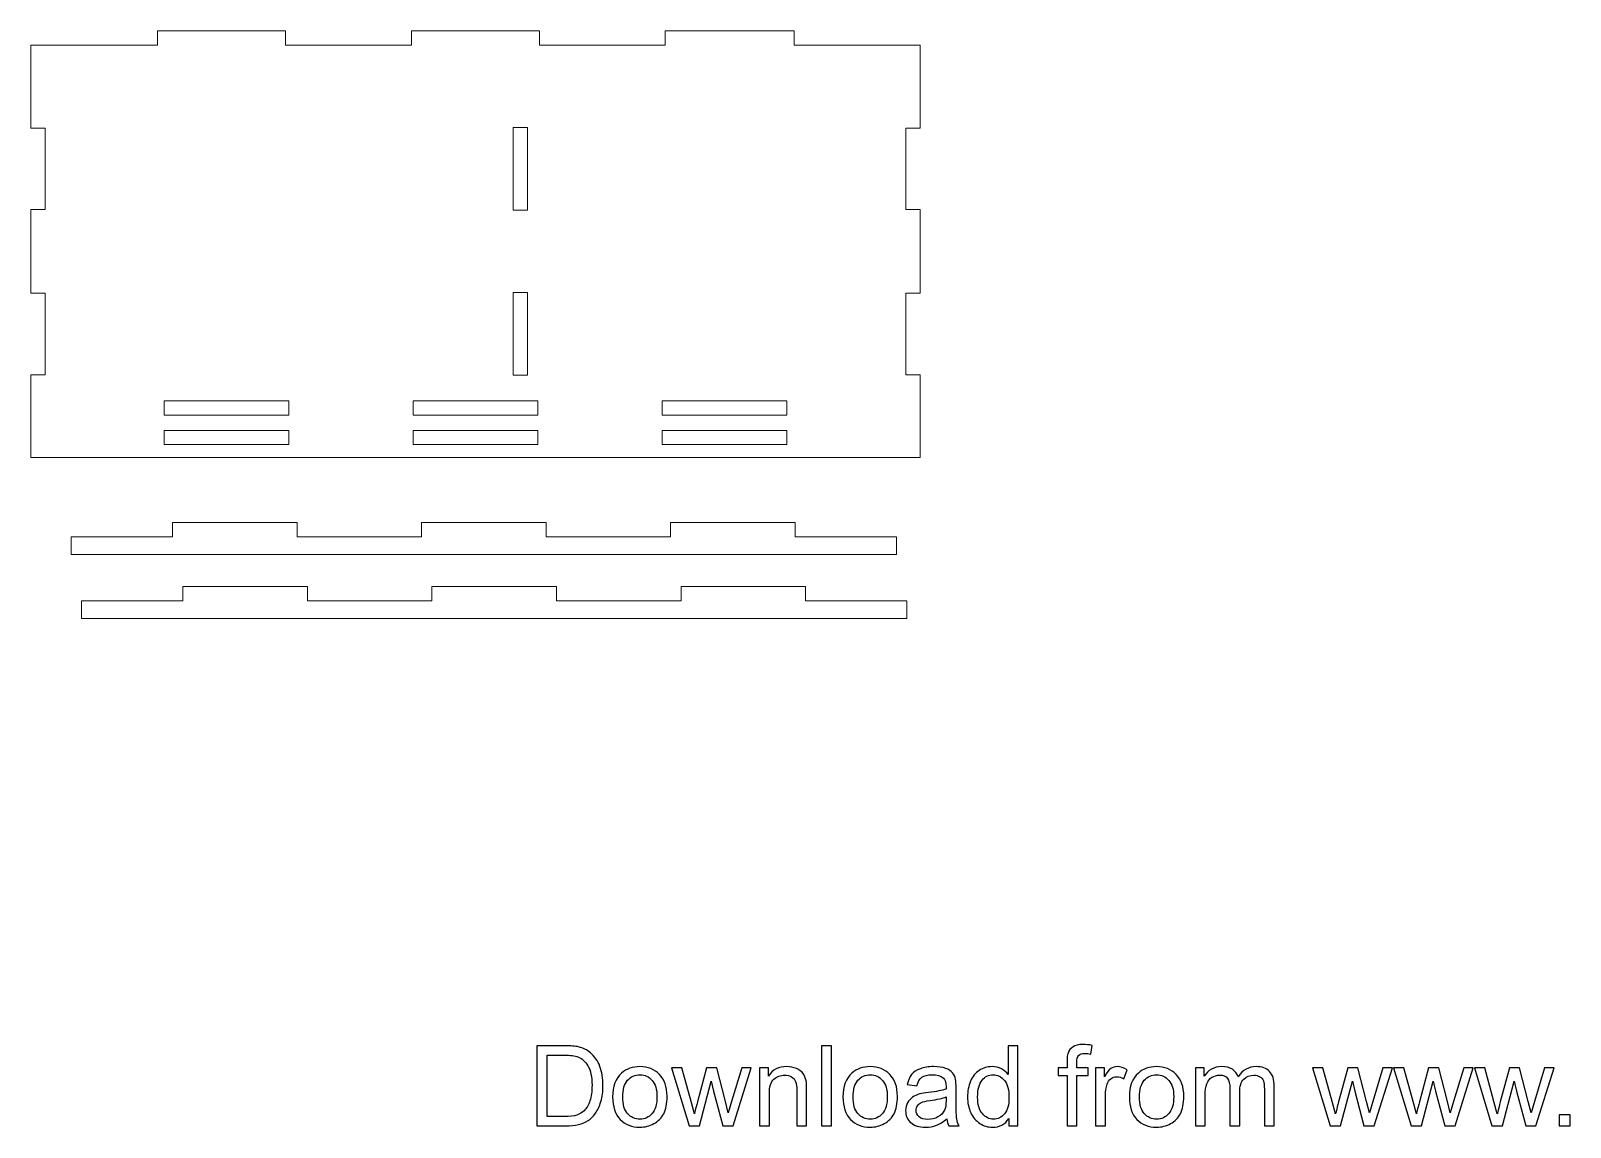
# Model space of a CAD drawing. Header units: millimetres. Extents: x -790 to 1043, y -481 to 328.
# Drawn here: x 156.5 to 589.2, y -481.3 to -173.1 of the extents above; entities that cross this region are included whole.
import ezdxf

# ---------------------------------------------------------------- set-up
doc = ezdxf.new("R2010")
doc.units = ezdxf.units.MM
doc.header["$MEASUREMENT"] = 0
doc.layers.add('Layer 1', color=7, linetype='Continuous')

msp = doc.modelspace()

# ---------------------------------------------------------------- linework, layer by layer
at = {"layer": 'Layer 1', "color": 250, "lineweight": 9}
for points, knots in [([(160.4976, -200.4669), (160.4976, -200.4669), (160.4976, -223.3902), (160.4976, -223.3902), (160.4976, -223.3902), (160.4976, -223.3902), (156.4976, -223.3902), (156.4976, -223.3902), (156.4976, -223.3902), (156.4976, -223.3902), (156.4976, -246.8572), (156.4976, -246.8572), (156.4976, -246.8572), (156.4976, -246.8572), (160.4976, -246.8572), (160.4976, -246.8572), (160.4976, -246.8572), (160.4976, -246.8572), (160.4976, -269.7988), (160.4976, -269.7988), (160.4976, -269.7988), (160.4976, -269.7988), (156.4976, -269.7988), (156.4976, -269.7988), (156.4976, -269.7988), (156.4976, -269.7988), (156.4976, -293.0543), (156.4976, -293.0543), (156.4976, -293.0543), (156.4976, -293.0543), (406.4975, -293.0543), (406.4975, -293.0543), (406.4975, -293.0543), (406.4975, -293.0543), (406.4975, -269.7988), (406.4975, -269.7988), (406.4975, -269.7988), (406.4975, -269.7988), (402.4975, -269.7988), (402.4975, -269.7988), (402.4975, -269.7988), (402.4975, -269.7988), (402.4975, -246.8572), (402.4975, -246.8572), (402.4975, -246.8572), (402.4975, -246.8572), (406.4975, -246.8572), (406.4975, -246.8572), (406.4975, -246.8572), (406.4975, -246.8572), (406.4975, -223.3865), (406.4975, -223.3865), (406.4975, -223.3865), (406.4975, -223.3865), (402.4975, -223.3865), (402.4975, -223.3865), (402.4975, -223.3865), (402.4975, -223.3865), (402.4975, -200.4614), (402.4975, -200.4614), (402.4975, -200.4614), (402.4975, -200.4614), (406.4975, -200.4614), (406.4975, -200.4614), (406.4975, -200.4614), (406.4975, -200.4614), (406.4975, -177.1179), (406.4975, -177.1179), (406.4975, -177.1179), (406.4975, -177.1179), (371.0735, -177.1179), (371.0735, -177.1179), (371.0735, -177.1179), (371.0735, -177.1179), (371.0735, -173.1179), (371.0735, -173.1179), (371.0735, -173.1179), (371.0735, -173.1179), (334.855, -173.1179), (334.855, -173.1179), (334.855, -173.1179), (334.855, -173.1179), (334.855, -177.1179), (334.855, -177.1179), (334.855, -177.1179), (334.855, -177.1179), (299.489, -177.1179), (299.489, -177.1179), (299.489, -177.1179), (299.489, -177.1179), (299.489, -173.1179), (299.489, -173.1179), (299.489, -173.1179), (299.489, -173.1179), (263.5057, -173.1179), (263.5057, -173.1179), (263.5057, -173.1179), (263.5057, -173.1179), (263.5057, -177.1179), (263.5057, -177.1179), (263.5057, -177.1179), (263.5057, -177.1179), (228.1397, -177.1179), (228.1397, -177.1179), (228.1397, -177.1179), (228.1397, -177.1179), (228.1397, -173.1179), (228.1397, -173.1179), (228.1397, -173.1179), (228.1397, -173.1179), (192.0682, -173.1179), (192.0682, -173.1179), (192.0682, -173.1179), (192.0682, -173.1179), (192.0682, -177.1179), (192.0682, -177.1179), (192.0682, -177.1179), (192.0682, -177.1179), (156.4976, -177.1179), (156.4976, -177.1179), (156.4976, -177.1179), (156.4976, -177.1179), (156.4976, -200.4669), (156.4976, -200.4669), (156.4976, -200.4669), (156.4976, -200.4669), (160.4976, -200.4669), (160.4976, -200.4669)], [0, 0, 0, 0, 0.03030303, 0.03030303, 0.03030303, 0.03030303, 0.06060606, 0.06060606, 0.06060606, 0.06060606, 0.09090909, 0.09090909, 0.09090909, 0.09090909, 0.12121212, 0.12121212, 0.12121212, 0.12121212, 0.15151515, 0.15151515, 0.15151515, 0.15151515, 0.18181818, 0.18181818, 0.18181818, 0.18181818, 0.21212121, 0.21212121, 0.21212121, 0.21212121, 0.24242424, 0.24242424, 0.24242424, 0.24242424, 0.27272727, 0.27272727, 0.27272727, 0.27272727, 0.3030303, 0.3030303, 0.3030303, 0.3030303, 0.33333333, 0.33333333, 0.33333333, 0.33333333, 0.36363636, 0.36363636, 0.36363636, 0.36363636, 0.39393939, 0.39393939, 0.39393939, 0.39393939, 0.42424242, 0.42424242, 0.42424242, 0.42424242, 0.45454545, 0.45454545, 0.45454545, 0.45454545, 0.48484848, 0.48484848, 0.48484848, 0.48484848, 0.51515152, 0.51515152, 0.51515152, 0.51515152, 0.54545455, 0.54545455, 0.54545455, 0.54545455, 0.57575758, 0.57575758, 0.57575758, 0.57575758, 0.60606061, 0.60606061, 0.60606061, 0.60606061, 0.63636364, 0.63636364, 0.63636364, 0.63636364, 0.66666667, 0.66666667, 0.66666667, 0.66666667, 0.6969697, 0.6969697, 0.6969697, 0.6969697, 0.72727273, 0.72727273, 0.72727273, 0.72727273, 0.75757576, 0.75757576, 0.75757576, 0.75757576, 0.78787879, 0.78787879, 0.78787879, 0.78787879, 0.81818182, 0.81818182, 0.81818182, 0.81818182, 0.84848485, 0.84848485, 0.84848485, 0.84848485, 0.87878788, 0.87878788, 0.87878788, 0.87878788, 0.90909091, 0.90909091, 0.90909091, 0.90909091, 0.93939394, 0.93939394, 0.93939394, 0.93939394, 1, 1, 1, 1]), ([(292.0874, -223.5178), (292.0874, -223.5178), (296.0874, -223.5178), (296.0874, -223.5178), (296.0874, -223.5178), (296.0874, -223.5178), (296.0874, -200.3179), (296.0874, -200.3179), (296.0874, -200.3179), (296.0874, -200.3179), (292.0874, -200.3179), (292.0874, -200.3179), (292.0874, -200.3179), (292.0874, -200.3179), (292.0874, -223.5178), (292.0874, -223.5178)], [0, 0, 0, 0, 0.2, 0.2, 0.2, 0.2, 0.4, 0.4, 0.4, 0.4, 0.6, 0.6, 0.6, 0.6, 1, 1, 1, 1]), ([(292.0874, -269.9178), (292.0874, -269.9178), (296.0874, -269.9178), (296.0874, -269.9178), (296.0874, -269.9178), (296.0874, -269.9178), (296.0874, -246.7179), (296.0874, -246.7179), (296.0874, -246.7179), (296.0874, -246.7179), (292.0874, -246.7179), (292.0874, -246.7179), (292.0874, -246.7179), (292.0874, -246.7179), (292.0874, -269.9178), (292.0874, -269.9178)], [0, 0, 0, 0, 0.2, 0.2, 0.2, 0.2, 0.4, 0.4, 0.4, 0.4, 0.6, 0.6, 0.6, 0.6, 1, 1, 1, 1]), ([(228.9975, -281.1179), (228.9975, -281.1179), (193.9975, -281.1179), (193.9975, -281.1179), (193.9975, -281.1179), (193.9975, -281.1179), (193.9975, -277.1179), (193.9975, -277.1179), (193.9975, -277.1179), (193.9975, -277.1179), (228.9975, -277.1179), (228.9975, -277.1179), (228.9975, -277.1179), (228.9975, -277.1179), (228.9975, -281.1179), (228.9975, -281.1179)], [0, 0, 0, 0, 0.2, 0.2, 0.2, 0.2, 0.4, 0.4, 0.4, 0.4, 0.6, 0.6, 0.6, 0.6, 1, 1, 1, 1]), ([(298.9975, -281.1179), (298.9975, -281.1179), (263.9975, -281.1179), (263.9975, -281.1179), (263.9975, -281.1179), (263.9975, -281.1179), (263.9975, -277.1179), (263.9975, -277.1179), (263.9975, -277.1179), (263.9975, -277.1179), (298.9975, -277.1179), (298.9975, -277.1179), (298.9975, -277.1179), (298.9975, -277.1179), (298.9975, -281.1179), (298.9975, -281.1179)], [0, 0, 0, 0, 0.2, 0.2, 0.2, 0.2, 0.4, 0.4, 0.4, 0.4, 0.6, 0.6, 0.6, 0.6, 1, 1, 1, 1]), ([(368.9975, -281.1179), (368.9975, -281.1179), (333.9975, -281.1179), (333.9975, -281.1179), (333.9975, -281.1179), (333.9975, -281.1179), (333.9975, -277.1179), (333.9975, -277.1179), (333.9975, -277.1179), (333.9975, -277.1179), (368.9975, -277.1179), (368.9975, -277.1179), (368.9975, -277.1179), (368.9975, -277.1179), (368.9975, -281.1179), (368.9975, -281.1179)], [0, 0, 0, 0, 0.2, 0.2, 0.2, 0.2, 0.4, 0.4, 0.4, 0.4, 0.6, 0.6, 0.6, 0.6, 1, 1, 1, 1]), ([(228.9975, -289.4179), (228.9975, -289.4179), (193.9975, -289.4179), (193.9975, -289.4179), (193.9975, -289.4179), (193.9975, -289.4179), (193.9975, -285.4179), (193.9975, -285.4179), (193.9975, -285.4179), (193.9975, -285.4179), (228.9975, -285.4179), (228.9975, -285.4179), (228.9975, -285.4179), (228.9975, -285.4179), (228.9975, -289.4179), (228.9975, -289.4179)], [0, 0, 0, 0, 0.2, 0.2, 0.2, 0.2, 0.4, 0.4, 0.4, 0.4, 0.6, 0.6, 0.6, 0.6, 1, 1, 1, 1]), ([(298.9975, -289.4179), (298.9975, -289.4179), (263.9975, -289.4179), (263.9975, -289.4179), (263.9975, -289.4179), (263.9975, -289.4179), (263.9975, -285.4179), (263.9975, -285.4179), (263.9975, -285.4179), (263.9975, -285.4179), (298.9975, -285.4179), (298.9975, -285.4179), (298.9975, -285.4179), (298.9975, -285.4179), (298.9975, -289.4179), (298.9975, -289.4179)], [0, 0, 0, 0, 0.2, 0.2, 0.2, 0.2, 0.4, 0.4, 0.4, 0.4, 0.6, 0.6, 0.6, 0.6, 1, 1, 1, 1]), ([(368.9975, -289.4179), (368.9975, -289.4179), (333.9975, -289.4179), (333.9975, -289.4179), (333.9975, -289.4179), (333.9975, -289.4179), (333.9975, -285.4179), (333.9975, -285.4179), (333.9975, -285.4179), (333.9975, -285.4179), (368.9975, -285.4179), (368.9975, -285.4179), (368.9975, -285.4179), (368.9975, -285.4179), (368.9975, -289.4179), (368.9975, -289.4179)], [0, 0, 0, 0, 0.2, 0.2, 0.2, 0.2, 0.4, 0.4, 0.4, 0.4, 0.6, 0.6, 0.6, 0.6, 1, 1, 1, 1]), ([(399.8347, -320.3523), (399.8347, -320.3523), (399.8347, -315.3523), (399.8347, -315.3523), (399.8347, -315.3523), (399.8347, -315.3523), (371.3305, -315.3523), (371.3305, -315.3523), (371.3305, -315.3523), (371.3305, -315.3523), (371.3305, -311.3523), (371.3305, -311.3523), (371.3305, -311.3523), (371.3305, -311.3523), (336.3305, -311.3523), (336.3305, -311.3523), (336.3305, -311.3523), (336.3305, -311.3523), (336.3305, -315.3523), (336.3305, -315.3523), (336.3305, -315.3523), (336.3305, -315.3523), (301.3305, -315.3523), (301.3305, -315.3523), (301.3305, -315.3523), (301.3305, -315.3523), (301.3305, -311.3523), (301.3305, -311.3523), (301.3305, -311.3523), (301.3305, -311.3523), (266.3305, -311.3523), (266.3305, -311.3523), (266.3305, -311.3523), (266.3305, -311.3523), (266.3305, -315.3523), (266.3305, -315.3523), (266.3305, -315.3523), (266.3305, -315.3523), (231.3305, -315.3523), (231.3305, -315.3523), (231.3305, -315.3523), (231.3305, -315.3523), (231.3305, -311.3523), (231.3305, -311.3523), (231.3305, -311.3523), (231.3305, -311.3523), (196.3304, -311.3523), (196.3304, -311.3523), (196.3304, -311.3523), (196.3304, -311.3523), (196.3304, -315.3523), (196.3304, -315.3523), (196.3304, -315.3523), (196.3304, -315.3523), (167.854, -315.3523), (167.854, -315.3523), (167.854, -315.3523), (167.854, -315.3523), (167.854, -320.3523), (167.854, -320.3523), (167.854, -320.3523), (167.854, -320.3523), (399.8347, -320.3523), (399.8347, -320.3523)], [0, 0, 0, 0, 0.05882353, 0.05882353, 0.05882353, 0.05882353, 0.11764706, 0.11764706, 0.11764706, 0.11764706, 0.17647059, 0.17647059, 0.17647059, 0.17647059, 0.23529412, 0.23529412, 0.23529412, 0.23529412, 0.29411765, 0.29411765, 0.29411765, 0.29411765, 0.35294118, 0.35294118, 0.35294118, 0.35294118, 0.41176471, 0.41176471, 0.41176471, 0.41176471, 0.47058824, 0.47058824, 0.47058824, 0.47058824, 0.52941176, 0.52941176, 0.52941176, 0.52941176, 0.58823529, 0.58823529, 0.58823529, 0.58823529, 0.64705882, 0.64705882, 0.64705882, 0.64705882, 0.70588235, 0.70588235, 0.70588235, 0.70588235, 0.76470588, 0.76470588, 0.76470588, 0.76470588, 0.82352941, 0.82352941, 0.82352941, 0.82352941, 0.88235294, 0.88235294, 0.88235294, 0.88235294, 1, 1, 1, 1]), ([(402.7719, -338.3238), (402.7719, -338.3238), (402.7719, -333.3238), (402.7719, -333.3238), (402.7719, -333.3238), (402.7719, -333.3238), (374.2677, -333.3238), (374.2677, -333.3238), (374.2677, -333.3238), (374.2677, -333.3238), (374.2677, -329.3238), (374.2677, -329.3238), (374.2677, -329.3238), (374.2677, -329.3238), (339.2677, -329.3238), (339.2677, -329.3238), (339.2677, -329.3238), (339.2677, -329.3238), (339.2677, -333.3238), (339.2677, -333.3238), (339.2677, -333.3238), (339.2677, -333.3238), (304.2677, -333.3238), (304.2677, -333.3238), (304.2677, -333.3238), (304.2677, -333.3238), (304.2677, -329.3238), (304.2677, -329.3238), (304.2677, -329.3238), (304.2677, -329.3238), (269.2677, -329.3238), (269.2677, -329.3238), (269.2677, -329.3238), (269.2677, -329.3238), (269.2677, -333.3238), (269.2677, -333.3238), (269.2677, -333.3238), (269.2677, -333.3238), (234.2677, -333.3238), (234.2677, -333.3238), (234.2677, -333.3238), (234.2677, -333.3238), (234.2677, -329.3238), (234.2677, -329.3238), (234.2677, -329.3238), (234.2677, -329.3238), (199.2676, -329.3238), (199.2676, -329.3238), (199.2676, -329.3238), (199.2676, -329.3238), (199.2676, -333.3238), (199.2676, -333.3238), (199.2676, -333.3238), (199.2676, -333.3238), (170.7912, -333.3238), (170.7912, -333.3238), (170.7912, -333.3238), (170.7912, -333.3238), (170.7912, -338.3238), (170.7912, -338.3238), (170.7912, -338.3238), (170.7912, -338.3238), (402.7719, -338.3238), (402.7719, -338.3238)], [0, 0, 0, 0, 0.05882353, 0.05882353, 0.05882353, 0.05882353, 0.11764706, 0.11764706, 0.11764706, 0.11764706, 0.17647059, 0.17647059, 0.17647059, 0.17647059, 0.23529412, 0.23529412, 0.23529412, 0.23529412, 0.29411765, 0.29411765, 0.29411765, 0.29411765, 0.35294118, 0.35294118, 0.35294118, 0.35294118, 0.41176471, 0.41176471, 0.41176471, 0.41176471, 0.47058824, 0.47058824, 0.47058824, 0.47058824, 0.52941176, 0.52941176, 0.52941176, 0.52941176, 0.58823529, 0.58823529, 0.58823529, 0.58823529, 0.64705882, 0.64705882, 0.64705882, 0.64705882, 0.70588235, 0.70588235, 0.70588235, 0.70588235, 0.76470588, 0.76470588, 0.76470588, 0.76470588, 0.82352941, 0.82352941, 0.82352941, 0.82352941, 0.88235294, 0.88235294, 0.88235294, 0.88235294, 1, 1, 1, 1])]:
    msp.add_open_spline(points, degree=3, knots=knots, dxfattribs=at)
at = {"layer": 'Layer 1', "color": 250}
for points, knots in [([(298.7011, -480.9353), (298.7011, -480.9353), (298.7011, -458.3953), (298.7011, -458.3953), (298.7011, -458.3953), (298.7011, -458.3953), (306.4663, -458.3953), (306.4663, -458.3953), (306.4663, -458.3953), (308.2187, -458.3953), (309.5566, -458.5002), (310.4801, -458.7153), (310.4801, -458.7153), (311.7708, -459.0144), (312.8726, -459.5548), (313.7855, -460.3313), (313.7855, -460.3313), (314.9765, -461.3387), (315.8632, -462.6189), (316.4509, -464.1824), (316.4509, -464.1824), (317.0437, -465.746), (317.3376, -467.5351), (317.3376, -469.5446), (317.3376, -469.5446), (317.3376, -471.255), (317.1382, -472.7714), (316.7394, -474.0935), (316.7394, -474.0935), (316.3407, -475.4157), (315.8265, -476.5123), (315.2021, -477.378), (315.2021, -477.378), (314.5725, -478.2437), (313.8904, -478.9258), (313.1454, -479.419), (313.1454, -479.419), (312.4056, -479.9174), (311.5084, -480.2952), (310.4591, -480.5523), (310.4591, -480.5523), (309.4045, -480.8094), (308.1977, -480.9353), (306.8336, -480.9353), (306.8336, -480.9353), (306.8336, -480.9353), (298.7011, -480.9353), (298.7011, -480.9353)], [0, 0, 0, 0, 0.07692308, 0.07692308, 0.07692308, 0.07692308, 0.15384615, 0.15384615, 0.15384615, 0.15384615, 0.23076923, 0.23076923, 0.23076923, 0.23076923, 0.30769231, 0.30769231, 0.30769231, 0.30769231, 0.38461538, 0.38461538, 0.38461538, 0.38461538, 0.46153846, 0.46153846, 0.46153846, 0.46153846, 0.53846154, 0.53846154, 0.53846154, 0.53846154, 0.61538462, 0.61538462, 0.61538462, 0.61538462, 0.69230769, 0.69230769, 0.69230769, 0.69230769, 0.76923077, 0.76923077, 0.76923077, 0.76923077, 0.84615385, 0.84615385, 0.84615385, 0.84615385, 1, 1, 1, 1]), ([(378.7771, -480.9353), (378.7771, -480.9353), (378.7771, -458.3953), (378.7771, -458.3953), (378.7771, -458.3953), (378.7771, -458.3953), (381.5473, -458.3953), (381.5473, -458.3953), (381.5473, -458.3953), (381.5473, -458.3953), (381.5473, -480.9353), (381.5473, -480.9353), (381.5473, -480.9353), (381.5473, -480.9353), (378.7771, -480.9353), (378.7771, -480.9353)], [0, 0, 0, 0, 0.2, 0.2, 0.2, 0.2, 0.4, 0.4, 0.4, 0.4, 0.6, 0.6, 0.6, 0.6, 1, 1, 1, 1]), ([(431.3967, -480.9353), (431.3967, -480.9353), (431.3967, -478.8628), (431.3967, -478.8628), (431.3967, -478.8628), (430.3631, -480.4736), (428.8415, -481.2816), (426.832, -481.2816), (426.832, -481.2816), (425.5308, -481.2816), (424.3346, -480.9248), (423.2485, -480.206), (423.2485, -480.206), (422.1572, -479.4924), (421.3124, -478.4903), (420.7091, -477.2101), (420.7091, -477.2101), (420.1109, -475.9247), (419.8119, -474.4503), (419.8119, -472.7819), (419.8119, -472.7819), (419.8119, -471.1554), (420.0847, -469.681), (420.6251, -468.3536), (420.6251, -468.3536), (421.1708, -467.0314), (421.984, -466.0135), (423.0701, -465.3105), (423.0701, -465.3105), (424.1509, -464.6022), (425.3682, -464.2506), (426.7061, -464.2506), (426.7061, -464.2506), (427.6925, -464.2506), (428.5687, -464.4605), (429.3347, -464.875), (429.3347, -464.875), (430.1007, -465.2895), (430.7251, -465.8352), (431.2078, -466.5015), (431.2078, -466.5015), (431.2078, -466.5015), (431.2078, -458.3953), (431.2078, -458.3953), (431.2078, -458.3953), (431.2078, -458.3953), (433.9781, -458.3953), (433.9781, -458.3953), (433.9781, -458.3953), (433.9781, -458.3953), (433.9781, -480.9353), (433.9781, -480.9353), (433.9781, -480.9353), (433.9781, -480.9353), (431.3967, -480.9353), (431.3967, -480.9353)], [0, 0, 0, 0, 0.06666667, 0.06666667, 0.06666667, 0.06666667, 0.13333333, 0.13333333, 0.13333333, 0.13333333, 0.2, 0.2, 0.2, 0.2, 0.26666667, 0.26666667, 0.26666667, 0.26666667, 0.33333333, 0.33333333, 0.33333333, 0.33333333, 0.4, 0.4, 0.4, 0.4, 0.46666667, 0.46666667, 0.46666667, 0.46666667, 0.53333333, 0.53333333, 0.53333333, 0.53333333, 0.6, 0.6, 0.6, 0.6, 0.66666667, 0.66666667, 0.66666667, 0.66666667, 0.73333333, 0.73333333, 0.73333333, 0.73333333, 0.8, 0.8, 0.8, 0.8, 0.86666667, 0.86666667, 0.86666667, 0.86666667, 1, 1, 1, 1]), ([(447.7665, -480.9353), (447.7665, -480.9353), (447.7665, -466.7376), (447.7665, -466.7376), (447.7665, -466.7376), (447.7665, -466.7376), (445.311, -466.7376), (445.311, -466.7376), (445.311, -466.7376), (445.311, -466.7376), (445.311, -464.5969), (445.311, -464.5969), (445.311, -464.5969), (445.311, -464.5969), (447.7665, -464.5969), (447.7665, -464.5969), (447.7665, -464.5969), (447.7665, -464.5969), (447.7665, -462.8655), (447.7665, -462.8655), (447.7665, -462.8655), (447.7665, -461.7689), (447.8609, -460.9557), (448.0551, -460.4258), (448.0551, -460.4258), (448.3227, -459.7122), (448.7844, -459.1298), (449.456, -458.6838), (449.456, -458.6838), (450.1223, -458.2379), (451.0615, -458.0175), (452.2682, -458.0175), (452.2682, -458.0175), (453.05, -458.0175), (453.9104, -458.1119), (454.8549, -458.2956), (454.8549, -458.2956), (454.8549, -458.2956), (454.4404, -460.7196), (454.4404, -460.7196), (454.4404, -460.7196), (453.8632, -460.6199), (453.3228, -460.5674), (452.8086, -460.5674), (452.8086, -460.5674), (451.9692, -460.5674), (451.3763, -460.7458), (451.0247, -461.1026), (451.0247, -461.1026), (450.6784, -461.4594), (450.5053, -462.1257), (450.5053, -463.1016), (450.5053, -463.1016), (450.5053, -463.1016), (450.5053, -464.5969), (450.5053, -464.5969), (450.5053, -464.5969), (450.5053, -464.5969), (453.6848, -464.5969), (453.6848, -464.5969), (453.6848, -464.5969), (453.6848, -464.5969), (453.6848, -466.7376), (453.6848, -466.7376), (453.6848, -466.7376), (453.6848, -466.7376), (450.5368, -466.7376), (450.5368, -466.7376), (450.5368, -466.7376), (450.5368, -466.7376), (450.5368, -480.9353), (450.5368, -480.9353), (450.5368, -480.9353), (450.5368, -480.9353), (447.7665, -480.9353), (447.7665, -480.9353)], [0, 0, 0, 0, 0.05, 0.05, 0.05, 0.05, 0.1, 0.1, 0.1, 0.1, 0.15, 0.15, 0.15, 0.15, 0.2, 0.2, 0.2, 0.2, 0.25, 0.25, 0.25, 0.25, 0.3, 0.3, 0.3, 0.3, 0.35, 0.35, 0.35, 0.35, 0.4, 0.4, 0.4, 0.4, 0.45, 0.45, 0.45, 0.45, 0.5, 0.5, 0.5, 0.5, 0.55, 0.55, 0.55, 0.55, 0.6, 0.6, 0.6, 0.6, 0.65, 0.65, 0.65, 0.65, 0.7, 0.7, 0.7, 0.7, 0.75, 0.75, 0.75, 0.75, 0.8, 0.8, 0.8, 0.8, 0.85, 0.85, 0.85, 0.85, 0.9, 0.9, 0.9, 0.9, 1, 1, 1, 1]), ([(301.6917, -478.2909), (301.6917, -478.2909), (306.4978, -478.2909), (306.4978, -478.2909), (306.4978, -478.2909), (307.9826, -478.2909), (309.1474, -478.1545), (309.9921, -477.8764), (309.9921, -477.8764), (310.8368, -477.5984), (311.5084, -477.2101), (312.0121, -476.7064), (312.0121, -476.7064), (312.7152, -475.9981), (313.2661, -475.0432), (313.6596, -473.8469), (313.6596, -473.8469), (314.0531, -472.6507), (314.2525, -471.2026), (314.2525, -469.4974), (314.2525, -469.4974), (314.2525, -467.1363), (313.8642, -465.321), (313.0929, -464.0513), (313.0929, -464.0513), (312.3217, -462.7815), (311.3825, -461.9316), (310.2754, -461.5013), (310.2754, -461.5013), (309.4779, -461.1918), (308.1925, -461.0396), (306.4191, -461.0396), (306.4191, -461.0396), (306.4191, -461.0396), (301.6917, -461.0396), (301.6917, -461.0396), (301.6917, -461.0396), (301.6917, -461.0396), (301.6917, -478.2909), (301.6917, -478.2909)], [0, 0, 0, 0, 0.09090909, 0.09090909, 0.09090909, 0.09090909, 0.18181818, 0.18181818, 0.18181818, 0.18181818, 0.27272727, 0.27272727, 0.27272727, 0.27272727, 0.36363636, 0.36363636, 0.36363636, 0.36363636, 0.45454545, 0.45454545, 0.45454545, 0.45454545, 0.54545455, 0.54545455, 0.54545455, 0.54545455, 0.63636364, 0.63636364, 0.63636364, 0.63636364, 0.72727273, 0.72727273, 0.72727273, 0.72727273, 0.81818182, 0.81818182, 0.81818182, 0.81818182, 1, 1, 1, 1]), ([(320.0502, -472.7661), (320.0502, -469.7492), (320.8896, -467.5141), (322.5738, -466.0608), (322.5738, -466.0608), (323.9747, -464.854), (325.6904, -464.2506), (327.7104, -464.2506), (327.7104, -464.2506), (329.9508, -464.2506), (331.7871, -464.9852), (333.2143, -466.4543), (333.2143, -466.4543), (334.6361, -467.9181), (335.3497, -469.9486), (335.3497, -472.5353), (335.3497, -472.5353), (335.3497, -474.634), (335.0349, -476.2814), (334.4053, -477.4829), (334.4053, -477.4829), (333.7757, -478.6844), (332.8575, -479.6184), (331.6507, -480.2847), (331.6507, -480.2847), (330.4492, -480.951), (329.1323, -481.2816), (327.7104, -481.2816), (327.7104, -481.2816), (325.4228, -481.2816), (323.576, -480.5523), (322.1646, -479.0884), (322.1646, -479.0884), (320.7532, -477.6246), (320.0502, -475.5154), (320.0502, -472.7661)], [0, 0, 0, 0, 0.1, 0.1, 0.1, 0.1, 0.2, 0.2, 0.2, 0.2, 0.3, 0.3, 0.3, 0.3, 0.4, 0.4, 0.4, 0.4, 0.5, 0.5, 0.5, 0.5, 0.6, 0.6, 0.6, 0.6, 0.7, 0.7, 0.7, 0.7, 0.8, 0.8, 0.8, 0.8, 1, 1, 1, 1]), ([(322.8834, -472.7714), (322.8834, -474.8596), (323.3399, -476.4231), (324.2528, -477.4567), (324.2528, -477.4567), (325.171, -478.4956), (326.32, -479.015), (327.7104, -479.015), (327.7104, -479.015), (329.0851, -479.015), (330.2289, -478.4956), (331.147, -477.4515), (331.147, -477.4515), (332.06, -476.4074), (332.5164, -474.8176), (332.5164, -472.6822), (332.5164, -472.6822), (332.5164, -470.6674), (332.0547, -469.1406), (331.1365, -468.107), (331.1365, -468.107), (330.2184, -467.0681), (329.0746, -466.5487), (327.7104, -466.5487), (327.7104, -466.5487), (326.32, -466.5487), (325.171, -467.0629), (324.2528, -468.0965), (324.2528, -468.0965), (323.3399, -469.1301), (322.8834, -470.6884), (322.8834, -472.7714)], [0, 0, 0, 0, 0.11111111, 0.11111111, 0.11111111, 0.11111111, 0.22222222, 0.22222222, 0.22222222, 0.22222222, 0.33333333, 0.33333333, 0.33333333, 0.33333333, 0.44444444, 0.44444444, 0.44444444, 0.44444444, 0.55555556, 0.55555556, 0.55555556, 0.55555556, 0.66666667, 0.66666667, 0.66666667, 0.66666667, 0.77777778, 0.77777778, 0.77777778, 0.77777778, 1, 1, 1, 1]), ([(341.5356, -480.9353), (341.5356, -480.9353), (336.5984, -464.5969), (336.5984, -464.5969), (336.5984, -464.5969), (336.5984, -464.5969), (339.4946, -464.5969), (339.4946, -464.5969), (339.4946, -464.5969), (339.4946, -464.5969), (342.1022, -474.0253), (342.1022, -474.0253), (342.1022, -474.0253), (342.1022, -474.0253), (343.0257, -477.5354), (343.0257, -477.5354), (343.0257, -477.5354), (343.0624, -477.3623), (343.3457, -476.2395), (343.8704, -474.167), (343.8704, -474.167), (343.8704, -474.167), (346.457, -464.5969), (346.457, -464.5969), (346.457, -464.5969), (346.457, -464.5969), (349.2955, -464.5969), (349.2955, -464.5969), (349.2955, -464.5969), (349.2955, -464.5969), (351.7563, -474.083), (351.7563, -474.083), (351.7563, -474.083), (351.7563, -474.083), (352.559, -477.1944), (352.559, -477.1944), (352.559, -477.1944), (352.559, -477.1944), (353.4982, -474.0411), (353.4982, -474.0411), (353.4982, -474.0411), (353.4982, -474.0411), (356.3209, -464.5969), (356.3209, -464.5969), (356.3209, -464.5969), (356.3209, -464.5969), (359.0125, -464.5969), (359.0125, -464.5969), (359.0125, -464.5969), (359.0125, -464.5969), (353.8864, -480.9353), (353.8864, -480.9353), (353.8864, -480.9353), (353.8864, -480.9353), (351.0217, -480.9353), (351.0217, -480.9353), (351.0217, -480.9353), (351.0217, -480.9353), (348.4298, -471.1606), (348.4298, -471.1606), (348.4298, -471.1606), (348.4298, -471.1606), (347.774, -468.3641), (347.774, -468.3641), (347.774, -468.3641), (347.774, -468.3641), (344.4685, -480.9353), (344.4685, -480.9353), (344.4685, -480.9353), (344.4685, -480.9353), (341.5356, -480.9353), (341.5356, -480.9353)], [0, 0, 0, 0, 0.05263158, 0.05263158, 0.05263158, 0.05263158, 0.10526316, 0.10526316, 0.10526316, 0.10526316, 0.15789474, 0.15789474, 0.15789474, 0.15789474, 0.21052632, 0.21052632, 0.21052632, 0.21052632, 0.26315789, 0.26315789, 0.26315789, 0.26315789, 0.31578947, 0.31578947, 0.31578947, 0.31578947, 0.36842105, 0.36842105, 0.36842105, 0.36842105, 0.42105263, 0.42105263, 0.42105263, 0.42105263, 0.47368421, 0.47368421, 0.47368421, 0.47368421, 0.52631579, 0.52631579, 0.52631579, 0.52631579, 0.57894737, 0.57894737, 0.57894737, 0.57894737, 0.63157895, 0.63157895, 0.63157895, 0.63157895, 0.68421053, 0.68421053, 0.68421053, 0.68421053, 0.73684211, 0.73684211, 0.73684211, 0.73684211, 0.78947368, 0.78947368, 0.78947368, 0.78947368, 0.84210526, 0.84210526, 0.84210526, 0.84210526, 0.89473684, 0.89473684, 0.89473684, 0.89473684, 1, 1, 1, 1]), ([(361.3316, -480.9353), (361.3316, -480.9353), (361.3316, -464.5969), (361.3316, -464.5969), (361.3316, -464.5969), (361.3316, -464.5969), (363.8186, -464.5969), (363.8186, -464.5969), (363.8186, -464.5969), (363.8186, -464.5969), (363.8186, -466.916), (363.8186, -466.916), (363.8186, -466.916), (365.0148, -465.1373), (366.7463, -464.2506), (369.0076, -464.2506), (369.0076, -464.2506), (369.994, -464.2506), (370.8964, -464.429), (371.7202, -464.7806), (371.7202, -464.7806), (372.5439, -465.1321), (373.163, -465.599), (373.5723, -466.1709), (373.5723, -466.1709), (373.9815, -466.7428), (374.2701, -467.4249), (374.4327, -468.2119), (374.4327, -468.2119), (374.5324, -468.7261), (374.5849, -469.6233), (374.5849, -470.9035), (374.5849, -470.9035), (374.5849, -470.9035), (374.5849, -480.9353), (374.5849, -480.9353), (374.5849, -480.9353), (374.5849, -480.9353), (371.8146, -480.9353), (371.8146, -480.9353), (371.8146, -480.9353), (371.8146, -480.9353), (371.8146, -471.0084), (371.8146, -471.0084), (371.8146, -471.0084), (371.8146, -469.8804), (371.7097, -469.0357), (371.4946, -468.4795), (371.4946, -468.4795), (371.2795, -467.9234), (370.8964, -467.4774), (370.3508, -467.1416), (370.3508, -467.1416), (369.8051, -466.811), (369.1598, -466.6432), (368.4252, -466.6432), (368.4252, -466.6432), (367.2499, -466.6432), (366.2373, -467.0157), (365.3821, -467.766), (365.3821, -467.766), (364.5269, -468.511), (364.1019, -469.9329), (364.1019, -472.0211), (364.1019, -472.0211), (364.1019, -472.0211), (364.1019, -480.9353), (364.1019, -480.9353), (364.1019, -480.9353), (364.1019, -480.9353), (361.3316, -480.9353), (361.3316, -480.9353)], [0, 0, 0, 0, 0.05263158, 0.05263158, 0.05263158, 0.05263158, 0.10526316, 0.10526316, 0.10526316, 0.10526316, 0.15789474, 0.15789474, 0.15789474, 0.15789474, 0.21052632, 0.21052632, 0.21052632, 0.21052632, 0.26315789, 0.26315789, 0.26315789, 0.26315789, 0.31578947, 0.31578947, 0.31578947, 0.31578947, 0.36842105, 0.36842105, 0.36842105, 0.36842105, 0.42105263, 0.42105263, 0.42105263, 0.42105263, 0.47368421, 0.47368421, 0.47368421, 0.47368421, 0.52631579, 0.52631579, 0.52631579, 0.52631579, 0.57894737, 0.57894737, 0.57894737, 0.57894737, 0.63157895, 0.63157895, 0.63157895, 0.63157895, 0.68421053, 0.68421053, 0.68421053, 0.68421053, 0.73684211, 0.73684211, 0.73684211, 0.73684211, 0.78947368, 0.78947368, 0.78947368, 0.78947368, 0.84210526, 0.84210526, 0.84210526, 0.84210526, 0.89473684, 0.89473684, 0.89473684, 0.89473684, 1, 1, 1, 1]), ([(384.7951, -472.7661), (384.7951, -469.7492), (385.6345, -467.5141), (387.3187, -466.0608), (387.3187, -466.0608), (388.7196, -464.854), (390.4353, -464.2506), (392.4553, -464.2506), (392.4553, -464.2506), (394.6957, -464.2506), (396.532, -464.9852), (397.9592, -466.4543), (397.9592, -466.4543), (399.381, -467.9181), (400.0946, -469.9486), (400.0946, -472.5353), (400.0946, -472.5353), (400.0946, -474.634), (399.7798, -476.2814), (399.1502, -477.4829), (399.1502, -477.4829), (398.5206, -478.6844), (397.6024, -479.6184), (396.3956, -480.2847), (396.3956, -480.2847), (395.1941, -480.951), (393.8772, -481.2816), (392.4553, -481.2816), (392.4553, -481.2816), (390.1677, -481.2816), (388.3209, -480.5523), (386.9095, -479.0884), (386.9095, -479.0884), (385.4981, -477.6246), (384.7951, -475.5154), (384.7951, -472.7661)], [0, 0, 0, 0, 0.1, 0.1, 0.1, 0.1, 0.2, 0.2, 0.2, 0.2, 0.3, 0.3, 0.3, 0.3, 0.4, 0.4, 0.4, 0.4, 0.5, 0.5, 0.5, 0.5, 0.6, 0.6, 0.6, 0.6, 0.7, 0.7, 0.7, 0.7, 0.8, 0.8, 0.8, 0.8, 1, 1, 1, 1]), ([(387.6283, -472.7714), (387.6283, -474.8596), (388.0848, -476.4231), (388.9977, -477.4567), (388.9977, -477.4567), (389.9159, -478.4956), (391.0649, -479.015), (392.4553, -479.015), (392.4553, -479.015), (393.83, -479.015), (394.9738, -478.4956), (395.8919, -477.4515), (395.8919, -477.4515), (396.8049, -476.4074), (397.2613, -474.8176), (397.2613, -472.6822), (397.2613, -472.6822), (397.2613, -470.6674), (396.7996, -469.1406), (395.8814, -468.107), (395.8814, -468.107), (394.9633, -467.0681), (393.8195, -466.5487), (392.4553, -466.5487), (392.4553, -466.5487), (391.0649, -466.5487), (389.9159, -467.0629), (388.9977, -468.0965), (388.9977, -468.0965), (388.0848, -469.1301), (387.6283, -470.6884), (387.6283, -472.7714)], [0, 0, 0, 0, 0.11111111, 0.11111111, 0.11111111, 0.11111111, 0.22222222, 0.22222222, 0.22222222, 0.22222222, 0.33333333, 0.33333333, 0.33333333, 0.33333333, 0.44444444, 0.44444444, 0.44444444, 0.44444444, 0.55555556, 0.55555556, 0.55555556, 0.55555556, 0.66666667, 0.66666667, 0.66666667, 0.66666667, 0.77777778, 0.77777778, 0.77777778, 0.77777778, 1, 1, 1, 1]), ([(414.0142, -478.8891), (412.9858, -479.7653), (411.9942, -480.3791), (411.0445, -480.7412), (411.0445, -480.7412), (410.0949, -481.1032), (409.077, -481.2816), (407.9857, -481.2816), (407.9857, -481.2816), (406.1913, -481.2816), (404.8114, -480.8461), (403.846, -479.9699), (403.846, -479.9699), (402.8806, -479.0989), (402.3979, -477.9814), (402.3979, -476.6225), (402.3979, -476.6225), (402.3979, -475.825), (402.5815, -475.0957), (402.9436, -474.4346), (402.9436, -474.4346), (403.3108, -473.7735), (403.7883, -473.2488), (404.3759, -472.8501), (404.3759, -472.8501), (404.9688, -472.4513), (405.6299, -472.147), (406.3697, -471.9424), (406.3697, -471.9424), (406.9153, -471.8007), (407.7391, -471.6643), (408.8357, -471.5279), (408.8357, -471.5279), (411.0708, -471.2655), (412.7235, -470.9455), (413.7781, -470.5782), (413.7781, -470.5782), (413.7886, -470.2004), (413.7938, -469.9591), (413.7938, -469.8594), (413.7938, -469.8594), (413.7938, -468.7366), (413.5315, -467.9443), (413.0068, -467.4826), (413.0068, -467.4826), (412.2985, -466.8583), (411.2439, -466.5487), (409.8483, -466.5487), (409.8483, -466.5487), (408.5418, -466.5487), (407.5764, -466.7796), (406.9573, -467.236), (406.9573, -467.236), (406.333, -467.6925), (405.8765, -468.5005), (405.5774, -469.6653), (405.5774, -469.6653), (405.5774, -469.6653), (402.8701, -469.2875), (402.8701, -469.2875), (402.8701, -469.2875), (403.1167, -468.128), (403.5207, -467.1888), (404.0874, -466.4753), (404.0874, -466.4753), (404.654, -465.7617), (405.4725, -465.216), (406.5428, -464.8278), (406.5428, -464.8278), (407.6079, -464.4448), (408.8514, -464.2506), (410.2575, -464.2506), (410.2575, -464.2506), (411.6532, -464.2506), (412.7917, -464.4133), (413.6679, -464.7438), (413.6679, -464.7438), (414.5389, -465.0744), (415.1842, -465.4836), (415.5935, -465.9821), (415.5935, -465.9821), (416.0027, -466.4805), (416.2913, -467.1101), (416.4592, -467.8709), (416.4592, -467.8709), (416.5484, -468.3431), (416.5956, -469.1931), (416.5956, -470.4156), (416.5956, -470.4156), (416.5956, -470.4156), (416.5956, -474.0883), (416.5956, -474.0883), (416.5956, -474.0883), (416.5956, -476.654), (416.6533, -478.2752), (416.7687, -478.9625), (416.7687, -478.9625), (416.8789, -479.6498), (417.1098, -480.3057), (417.4456, -480.9353), (417.4456, -480.9353), (417.4456, -480.9353), (414.5494, -480.9353), (414.5494, -480.9353), (414.5494, -480.9353), (414.2713, -480.3529), (414.0929, -479.6708), (414.0142, -478.8891)], [0, 0, 0, 0, 0.03571429, 0.03571429, 0.03571429, 0.03571429, 0.07142857, 0.07142857, 0.07142857, 0.07142857, 0.10714286, 0.10714286, 0.10714286, 0.10714286, 0.14285714, 0.14285714, 0.14285714, 0.14285714, 0.17857143, 0.17857143, 0.17857143, 0.17857143, 0.21428571, 0.21428571, 0.21428571, 0.21428571, 0.25, 0.25, 0.25, 0.25, 0.28571429, 0.28571429, 0.28571429, 0.28571429, 0.32142857, 0.32142857, 0.32142857, 0.32142857, 0.35714286, 0.35714286, 0.35714286, 0.35714286, 0.39285714, 0.39285714, 0.39285714, 0.39285714, 0.42857143, 0.42857143, 0.42857143, 0.42857143, 0.46428571, 0.46428571, 0.46428571, 0.46428571, 0.5, 0.5, 0.5, 0.5, 0.53571429, 0.53571429, 0.53571429, 0.53571429, 0.57142857, 0.57142857, 0.57142857, 0.57142857, 0.60714286, 0.60714286, 0.60714286, 0.60714286, 0.64285714, 0.64285714, 0.64285714, 0.64285714, 0.67857143, 0.67857143, 0.67857143, 0.67857143, 0.71428571, 0.71428571, 0.71428571, 0.71428571, 0.75, 0.75, 0.75, 0.75, 0.78571429, 0.78571429, 0.78571429, 0.78571429, 0.82142857, 0.82142857, 0.82142857, 0.82142857, 0.85714286, 0.85714286, 0.85714286, 0.85714286, 0.89285714, 0.89285714, 0.89285714, 0.89285714, 0.92857143, 0.92857143, 0.92857143, 0.92857143, 1, 1, 1, 1]), ([(422.6451, -472.7871), (422.6451, -474.8753), (423.0858, -476.4336), (423.9725, -477.4672), (423.9725, -477.4672), (424.854, -478.5008), (425.8981, -479.015), (427.0996, -479.015), (427.0996, -479.015), (428.3116, -479.015), (429.34, -478.5218), (430.1899, -477.5354), (430.1899, -477.5354), (431.0347, -476.549), (431.4596, -475.0432), (431.4596, -473.018), (431.4596, -473.018), (431.4596, -470.7933), (431.0294, -469.1563), (430.1637, -468.1122), (430.1637, -468.1122), (429.3032, -467.0681), (428.2381, -466.5487), (426.9737, -466.5487), (426.9737, -466.5487), (425.7407, -466.5487), (424.7123, -467.0472), (423.8833, -468.0493), (423.8833, -468.0493), (423.0596, -469.0514), (422.6451, -470.6307), (422.6451, -472.7871)], [0, 0, 0, 0, 0.11111111, 0.11111111, 0.11111111, 0.11111111, 0.22222222, 0.22222222, 0.22222222, 0.22222222, 0.33333333, 0.33333333, 0.33333333, 0.33333333, 0.44444444, 0.44444444, 0.44444444, 0.44444444, 0.55555556, 0.55555556, 0.55555556, 0.55555556, 0.66666667, 0.66666667, 0.66666667, 0.66666667, 0.77777778, 0.77777778, 0.77777778, 0.77777778, 1, 1, 1, 1]), ([(455.8202, -480.9353), (455.8202, -480.9353), (455.8202, -464.5969), (455.8202, -464.5969), (455.8202, -464.5969), (455.8202, -464.5969), (458.3072, -464.5969), (458.3072, -464.5969), (458.3072, -464.5969), (458.3072, -464.5969), (458.3072, -467.0996), (458.3072, -467.0996), (458.3072, -467.0996), (458.942, -465.9401), (459.5297, -465.1741), (460.0701, -464.8068), (460.0701, -464.8068), (460.6105, -464.4343), (461.2034, -464.2506), (461.8487, -464.2506), (461.8487, -464.2506), (462.7827, -464.2506), (463.7323, -464.5445), (464.6977, -465.1268), (464.6977, -465.1268), (464.6977, -465.1268), (463.7113, -467.682), (463.7113, -467.682), (463.7113, -467.682), (463.0398, -467.3042), (462.3682, -467.1154), (461.6966, -467.1154), (461.6966, -467.1154), (461.0932, -467.1154), (460.5528, -467.299), (460.0753, -467.661), (460.0753, -467.661), (459.5979, -468.023), (459.2569, -468.5267), (459.0522, -469.1721), (459.0522, -469.1721), (458.7427, -470.1532), (458.5905, -471.2288), (458.5905, -472.3988), (458.5905, -472.3988), (458.5905, -472.3988), (458.5905, -480.9353), (458.5905, -480.9353), (458.5905, -480.9353), (458.5905, -480.9353), (455.8202, -480.9353), (455.8202, -480.9353)], [0, 0, 0, 0, 0.07142857, 0.07142857, 0.07142857, 0.07142857, 0.14285714, 0.14285714, 0.14285714, 0.14285714, 0.21428571, 0.21428571, 0.21428571, 0.21428571, 0.28571429, 0.28571429, 0.28571429, 0.28571429, 0.35714286, 0.35714286, 0.35714286, 0.35714286, 0.42857143, 0.42857143, 0.42857143, 0.42857143, 0.5, 0.5, 0.5, 0.5, 0.57142857, 0.57142857, 0.57142857, 0.57142857, 0.64285714, 0.64285714, 0.64285714, 0.64285714, 0.71428571, 0.71428571, 0.71428571, 0.71428571, 0.78571429, 0.78571429, 0.78571429, 0.78571429, 0.85714286, 0.85714286, 0.85714286, 0.85714286, 1, 1, 1, 1]), ([(465.2959, -472.7661), (465.2959, -469.7492), (466.1353, -467.5141), (467.8195, -466.0608), (467.8195, -466.0608), (469.2204, -464.854), (470.9361, -464.2506), (472.9561, -464.2506), (472.9561, -464.2506), (475.1965, -464.2506), (477.0328, -464.9852), (478.46, -466.4543), (478.46, -466.4543), (479.8818, -467.9181), (480.5954, -469.9486), (480.5954, -472.5353), (480.5954, -472.5353), (480.5954, -474.634), (480.2806, -476.2814), (479.651, -477.4829), (479.651, -477.4829), (479.0214, -478.6844), (478.1032, -479.6184), (476.8964, -480.2847), (476.8964, -480.2847), (475.6949, -480.951), (474.378, -481.2816), (472.9561, -481.2816), (472.9561, -481.2816), (470.6685, -481.2816), (468.8217, -480.5523), (467.4103, -479.0884), (467.4103, -479.0884), (465.9989, -477.6246), (465.2959, -475.5154), (465.2959, -472.7661)], [0, 0, 0, 0, 0.1, 0.1, 0.1, 0.1, 0.2, 0.2, 0.2, 0.2, 0.3, 0.3, 0.3, 0.3, 0.4, 0.4, 0.4, 0.4, 0.5, 0.5, 0.5, 0.5, 0.6, 0.6, 0.6, 0.6, 0.7, 0.7, 0.7, 0.7, 0.8, 0.8, 0.8, 0.8, 1, 1, 1, 1]), ([(468.1291, -472.7714), (468.1291, -474.8596), (468.5856, -476.4231), (469.4985, -477.4567), (469.4985, -477.4567), (470.4167, -478.4956), (471.5657, -479.015), (472.9561, -479.015), (472.9561, -479.015), (474.3308, -479.015), (475.4746, -478.4956), (476.3927, -477.4515), (476.3927, -477.4515), (477.3057, -476.4074), (477.7621, -474.8176), (477.7621, -472.6822), (477.7621, -472.6822), (477.7621, -470.6674), (477.3004, -469.1406), (476.3822, -468.107), (476.3822, -468.107), (475.4641, -467.0681), (474.3203, -466.5487), (472.9561, -466.5487), (472.9561, -466.5487), (471.5657, -466.5487), (470.4167, -467.0629), (469.4985, -468.0965), (469.4985, -468.0965), (468.5856, -469.1301), (468.1291, -470.6884), (468.1291, -472.7714)], [0, 0, 0, 0, 0.11111111, 0.11111111, 0.11111111, 0.11111111, 0.22222222, 0.22222222, 0.22222222, 0.22222222, 0.33333333, 0.33333333, 0.33333333, 0.33333333, 0.44444444, 0.44444444, 0.44444444, 0.44444444, 0.55555556, 0.55555556, 0.55555556, 0.55555556, 0.66666667, 0.66666667, 0.66666667, 0.66666667, 0.77777778, 0.77777778, 0.77777778, 0.77777778, 1, 1, 1, 1]), ([(483.8431, -480.9353), (483.8431, -480.9353), (483.8431, -464.5969), (483.8431, -464.5969), (483.8431, -464.5969), (483.8431, -464.5969), (486.3301, -464.5969), (486.3301, -464.5969), (486.3301, -464.5969), (486.3301, -464.5969), (486.3301, -466.9055), (486.3301, -466.9055), (486.3301, -466.9055), (486.839, -466.108), (487.5211, -465.4626), (488.3711, -464.9799), (488.3711, -464.9799), (489.221, -464.492), (490.1864, -464.2506), (491.2725, -464.2506), (491.2725, -464.2506), (492.4793, -464.2506), (493.4709, -464.5025), (494.2422, -465.0009), (494.2422, -465.0009), (495.0134, -465.5046), (495.5591, -466.2024), (495.8739, -467.1049), (495.8739, -467.1049), (497.1751, -465.2003), (498.8593, -464.2506), (500.937, -464.2506), (500.937, -464.2506), (502.5635, -464.2506), (503.8175, -464.6966), (504.6885, -465.5938), (504.6885, -465.5938), (505.5647, -466.491), (506.0054, -467.8709), (506.0054, -469.7335), (506.0054, -469.7335), (506.0054, -469.7335), (506.0054, -480.9353), (506.0054, -480.9353), (506.0054, -480.9353), (506.0054, -480.9353), (503.2351, -480.9353), (503.2351, -480.9353), (503.2351, -480.9353), (503.2351, -480.9353), (503.2351, -470.6517), (503.2351, -470.6517), (503.2351, -470.6517), (503.2351, -469.5499), (503.1407, -468.7523), (502.9623, -468.2644), (502.9623, -468.2644), (502.7839, -467.7765), (502.4586, -467.3882), (501.9811, -467.0891), (501.9811, -467.0891), (501.5089, -466.7901), (500.9528, -466.6432), (500.3179, -466.6432), (500.3179, -466.6432), (499.1636, -466.6432), (498.2087, -467.0262), (497.4479, -467.7869), (497.4479, -467.7869), (496.6872, -468.553), (496.3094, -469.7755), (496.3094, -471.4544), (496.3094, -471.4544), (496.3094, -471.4544), (496.3094, -480.9353), (496.3094, -480.9353), (496.3094, -480.9353), (496.3094, -480.9353), (493.5391, -480.9353), (493.5391, -480.9353), (493.5391, -480.9353), (493.5391, -480.9353), (493.5391, -470.3316), (493.5391, -470.3316), (493.5391, -470.3316), (493.5391, -469.1039), (493.3135, -468.1805), (492.8623, -467.5666), (492.8623, -467.5666), (492.4111, -466.9527), (491.6713, -466.6432), (490.6481, -466.6432), (490.6481, -466.6432), (489.8716, -466.6432), (489.1528, -466.8478), (488.4917, -467.257), (488.4917, -467.257), (487.8306, -467.6663), (487.3532, -468.2644), (487.0541, -469.0567), (487.0541, -469.0567), (486.7603, -469.8437), (486.6134, -470.9822), (486.6134, -472.467), (486.6134, -472.467), (486.6134, -472.467), (486.6134, -480.9353), (486.6134, -480.9353), (486.6134, -480.9353), (486.6134, -480.9353), (483.8431, -480.9353), (483.8431, -480.9353)], [0, 0, 0, 0, 0.03448276, 0.03448276, 0.03448276, 0.03448276, 0.06896552, 0.06896552, 0.06896552, 0.06896552, 0.10344828, 0.10344828, 0.10344828, 0.10344828, 0.13793103, 0.13793103, 0.13793103, 0.13793103, 0.17241379, 0.17241379, 0.17241379, 0.17241379, 0.20689655, 0.20689655, 0.20689655, 0.20689655, 0.24137931, 0.24137931, 0.24137931, 0.24137931, 0.27586207, 0.27586207, 0.27586207, 0.27586207, 0.31034483, 0.31034483, 0.31034483, 0.31034483, 0.34482759, 0.34482759, 0.34482759, 0.34482759, 0.37931034, 0.37931034, 0.37931034, 0.37931034, 0.4137931, 0.4137931, 0.4137931, 0.4137931, 0.44827586, 0.44827586, 0.44827586, 0.44827586, 0.48275862, 0.48275862, 0.48275862, 0.48275862, 0.51724138, 0.51724138, 0.51724138, 0.51724138, 0.55172414, 0.55172414, 0.55172414, 0.55172414, 0.5862069, 0.5862069, 0.5862069, 0.5862069, 0.62068966, 0.62068966, 0.62068966, 0.62068966, 0.65517241, 0.65517241, 0.65517241, 0.65517241, 0.68965517, 0.68965517, 0.68965517, 0.68965517, 0.72413793, 0.72413793, 0.72413793, 0.72413793, 0.75862069, 0.75862069, 0.75862069, 0.75862069, 0.79310345, 0.79310345, 0.79310345, 0.79310345, 0.82758621, 0.82758621, 0.82758621, 0.82758621, 0.86206897, 0.86206897, 0.86206897, 0.86206897, 0.89655172, 0.89655172, 0.89655172, 0.89655172, 0.93103448, 0.93103448, 0.93103448, 0.93103448, 1, 1, 1, 1]), ([(521.7509, -480.9353), (521.7509, -480.9353), (516.8137, -464.5969), (516.8137, -464.5969), (516.8137, -464.5969), (516.8137, -464.5969), (519.7099, -464.5969), (519.7099, -464.5969), (519.7099, -464.5969), (519.7099, -464.5969), (522.3175, -474.0253), (522.3175, -474.0253), (522.3175, -474.0253), (522.3175, -474.0253), (523.241, -477.5354), (523.241, -477.5354), (523.241, -477.5354), (523.2777, -477.3623), (523.561, -476.2395), (524.0857, -474.167), (524.0857, -474.167), (524.0857, -474.167), (526.6723, -464.5969), (526.6723, -464.5969), (526.6723, -464.5969), (526.6723, -464.5969), (529.5108, -464.5969), (529.5108, -464.5969), (529.5108, -464.5969), (529.5108, -464.5969), (531.9716, -474.083), (531.9716, -474.083), (531.9716, -474.083), (531.9716, -474.083), (532.7743, -477.1944), (532.7743, -477.1944), (532.7743, -477.1944), (532.7743, -477.1944), (533.7135, -474.0411), (533.7135, -474.0411), (533.7135, -474.0411), (533.7135, -474.0411), (536.5362, -464.5969), (536.5362, -464.5969), (536.5362, -464.5969), (536.5362, -464.5969), (539.2278, -464.5969), (539.2278, -464.5969), (539.2278, -464.5969), (539.2278, -464.5969), (534.1017, -480.9353), (534.1017, -480.9353), (534.1017, -480.9353), (534.1017, -480.9353), (531.237, -480.9353), (531.237, -480.9353), (531.237, -480.9353), (531.237, -480.9353), (528.6451, -471.1606), (528.6451, -471.1606), (528.6451, -471.1606), (528.6451, -471.1606), (527.9893, -468.3641), (527.9893, -468.3641), (527.9893, -468.3641), (527.9893, -468.3641), (524.6838, -480.9353), (524.6838, -480.9353), (524.6838, -480.9353), (524.6838, -480.9353), (521.7509, -480.9353), (521.7509, -480.9353)], [0, 0, 0, 0, 0.05263158, 0.05263158, 0.05263158, 0.05263158, 0.10526316, 0.10526316, 0.10526316, 0.10526316, 0.15789474, 0.15789474, 0.15789474, 0.15789474, 0.21052632, 0.21052632, 0.21052632, 0.21052632, 0.26315789, 0.26315789, 0.26315789, 0.26315789, 0.31578947, 0.31578947, 0.31578947, 0.31578947, 0.36842105, 0.36842105, 0.36842105, 0.36842105, 0.42105263, 0.42105263, 0.42105263, 0.42105263, 0.47368421, 0.47368421, 0.47368421, 0.47368421, 0.52631579, 0.52631579, 0.52631579, 0.52631579, 0.57894737, 0.57894737, 0.57894737, 0.57894737, 0.63157895, 0.63157895, 0.63157895, 0.63157895, 0.68421053, 0.68421053, 0.68421053, 0.68421053, 0.73684211, 0.73684211, 0.73684211, 0.73684211, 0.78947368, 0.78947368, 0.78947368, 0.78947368, 0.84210526, 0.84210526, 0.84210526, 0.84210526, 0.89473684, 0.89473684, 0.89473684, 0.89473684, 1, 1, 1, 1]), ([(544.4851, -480.9353), (544.4851, -480.9353), (539.5479, -464.5969), (539.5479, -464.5969), (539.5479, -464.5969), (539.5479, -464.5969), (542.4441, -464.5969), (542.4441, -464.5969), (542.4441, -464.5969), (542.4441, -464.5969), (545.0517, -474.0253), (545.0517, -474.0253), (545.0517, -474.0253), (545.0517, -474.0253), (545.9752, -477.5354), (545.9752, -477.5354), (545.9752, -477.5354), (546.0119, -477.3623), (546.2952, -476.2395), (546.8199, -474.167), (546.8199, -474.167), (546.8199, -474.167), (549.4065, -464.5969), (549.4065, -464.5969), (549.4065, -464.5969), (549.4065, -464.5969), (552.245, -464.5969), (552.245, -464.5969), (552.245, -464.5969), (552.245, -464.5969), (554.7058, -474.083), (554.7058, -474.083), (554.7058, -474.083), (554.7058, -474.083), (555.5085, -477.1944), (555.5085, -477.1944), (555.5085, -477.1944), (555.5085, -477.1944), (556.4477, -474.0411), (556.4477, -474.0411), (556.4477, -474.0411), (556.4477, -474.0411), (559.2704, -464.5969), (559.2704, -464.5969), (559.2704, -464.5969), (559.2704, -464.5969), (561.962, -464.5969), (561.962, -464.5969), (561.962, -464.5969), (561.962, -464.5969), (556.8359, -480.9353), (556.8359, -480.9353), (556.8359, -480.9353), (556.8359, -480.9353), (553.9712, -480.9353), (553.9712, -480.9353), (553.9712, -480.9353), (553.9712, -480.9353), (551.3793, -471.1606), (551.3793, -471.1606), (551.3793, -471.1606), (551.3793, -471.1606), (550.7235, -468.3641), (550.7235, -468.3641), (550.7235, -468.3641), (550.7235, -468.3641), (547.418, -480.9353), (547.418, -480.9353), (547.418, -480.9353), (547.418, -480.9353), (544.4851, -480.9353), (544.4851, -480.9353)], [0, 0, 0, 0, 0.05263158, 0.05263158, 0.05263158, 0.05263158, 0.10526316, 0.10526316, 0.10526316, 0.10526316, 0.15789474, 0.15789474, 0.15789474, 0.15789474, 0.21052632, 0.21052632, 0.21052632, 0.21052632, 0.26315789, 0.26315789, 0.26315789, 0.26315789, 0.31578947, 0.31578947, 0.31578947, 0.31578947, 0.36842105, 0.36842105, 0.36842105, 0.36842105, 0.42105263, 0.42105263, 0.42105263, 0.42105263, 0.47368421, 0.47368421, 0.47368421, 0.47368421, 0.52631579, 0.52631579, 0.52631579, 0.52631579, 0.57894737, 0.57894737, 0.57894737, 0.57894737, 0.63157895, 0.63157895, 0.63157895, 0.63157895, 0.68421053, 0.68421053, 0.68421053, 0.68421053, 0.73684211, 0.73684211, 0.73684211, 0.73684211, 0.78947368, 0.78947368, 0.78947368, 0.78947368, 0.84210526, 0.84210526, 0.84210526, 0.84210526, 0.89473684, 0.89473684, 0.89473684, 0.89473684, 1, 1, 1, 1]), ([(567.2193, -480.9353), (567.2193, -480.9353), (562.2821, -464.5969), (562.2821, -464.5969), (562.2821, -464.5969), (562.2821, -464.5969), (565.1783, -464.5969), (565.1783, -464.5969), (565.1783, -464.5969), (565.1783, -464.5969), (567.7859, -474.0253), (567.7859, -474.0253), (567.7859, -474.0253), (567.7859, -474.0253), (568.7094, -477.5354), (568.7094, -477.5354), (568.7094, -477.5354), (568.7461, -477.3623), (569.0294, -476.2395), (569.5541, -474.167), (569.5541, -474.167), (569.5541, -474.167), (572.1407, -464.5969), (572.1407, -464.5969), (572.1407, -464.5969), (572.1407, -464.5969), (574.9792, -464.5969), (574.9792, -464.5969), (574.9792, -464.5969), (574.9792, -464.5969), (577.44, -474.083), (577.44, -474.083), (577.44, -474.083), (577.44, -474.083), (578.2427, -477.1944), (578.2427, -477.1944), (578.2427, -477.1944), (578.2427, -477.1944), (579.1819, -474.0411), (579.1819, -474.0411), (579.1819, -474.0411), (579.1819, -474.0411), (582.0046, -464.5969), (582.0046, -464.5969), (582.0046, -464.5969), (582.0046, -464.5969), (584.6962, -464.5969), (584.6962, -464.5969), (584.6962, -464.5969), (584.6962, -464.5969), (579.5701, -480.9353), (579.5701, -480.9353), (579.5701, -480.9353), (579.5701, -480.9353), (576.7054, -480.9353), (576.7054, -480.9353), (576.7054, -480.9353), (576.7054, -480.9353), (574.1135, -471.1606), (574.1135, -471.1606), (574.1135, -471.1606), (574.1135, -471.1606), (573.4577, -468.3641), (573.4577, -468.3641), (573.4577, -468.3641), (573.4577, -468.3641), (570.1522, -480.9353), (570.1522, -480.9353), (570.1522, -480.9353), (570.1522, -480.9353), (567.2193, -480.9353), (567.2193, -480.9353)], [0, 0, 0, 0, 0.05263158, 0.05263158, 0.05263158, 0.05263158, 0.10526316, 0.10526316, 0.10526316, 0.10526316, 0.15789474, 0.15789474, 0.15789474, 0.15789474, 0.21052632, 0.21052632, 0.21052632, 0.21052632, 0.26315789, 0.26315789, 0.26315789, 0.26315789, 0.31578947, 0.31578947, 0.31578947, 0.31578947, 0.36842105, 0.36842105, 0.36842105, 0.36842105, 0.42105263, 0.42105263, 0.42105263, 0.42105263, 0.47368421, 0.47368421, 0.47368421, 0.47368421, 0.52631579, 0.52631579, 0.52631579, 0.52631579, 0.57894737, 0.57894737, 0.57894737, 0.57894737, 0.63157895, 0.63157895, 0.63157895, 0.63157895, 0.68421053, 0.68421053, 0.68421053, 0.68421053, 0.73684211, 0.73684211, 0.73684211, 0.73684211, 0.78947368, 0.78947368, 0.78947368, 0.78947368, 0.84210526, 0.84210526, 0.84210526, 0.84210526, 0.89473684, 0.89473684, 0.89473684, 0.89473684, 1, 1, 1, 1]), ([(413.7938, -472.7504), (412.7865, -473.1596), (411.2754, -473.5059), (409.2606, -473.7892), (409.2606, -473.7892), (408.1169, -473.9519), (407.3089, -474.1355), (406.8366, -474.3401), (406.8366, -474.3401), (406.3644, -474.5448), (406.0024, -474.8438), (405.7453, -475.2321), (405.7453, -475.2321), (405.4882, -475.6256), (405.3571, -476.0611), (405.3571, -476.5438), (405.3571, -476.5438), (405.3571, -477.2731), (405.6351, -477.8869), (406.1965, -478.3749), (406.1965, -478.3749), (406.7579, -478.8628), (407.5764, -479.1094), (408.652, -479.1094), (408.652, -479.1094), (409.7171, -479.1094), (410.6668, -478.8786), (411.501, -478.4116), (411.501, -478.4116), (412.33, -477.9499), (412.9439, -477.315), (413.3321, -476.5123), (413.3321, -476.5123), (413.6312, -475.8879), (413.7781, -474.9697), (413.7781, -473.7577), (413.7781, -473.7577), (413.7781, -473.7577), (413.7938, -472.7504), (413.7938, -472.7504)], [0, 0, 0, 0, 0.09090909, 0.09090909, 0.09090909, 0.09090909, 0.18181818, 0.18181818, 0.18181818, 0.18181818, 0.27272727, 0.27272727, 0.27272727, 0.27272727, 0.36363636, 0.36363636, 0.36363636, 0.36363636, 0.45454545, 0.45454545, 0.45454545, 0.45454545, 0.54545455, 0.54545455, 0.54545455, 0.54545455, 0.63636364, 0.63636364, 0.63636364, 0.63636364, 0.72727273, 0.72727273, 0.72727273, 0.72727273, 0.81818182, 0.81818182, 0.81818182, 0.81818182, 1, 1, 1, 1]), ([(586.0656, -480.9353), (586.0656, -480.9353), (586.0656, -477.7873), (586.0656, -477.7873), (586.0656, -477.7873), (586.0656, -477.7873), (589.2137, -477.7873), (589.2137, -477.7873), (589.2137, -477.7873), (589.2137, -477.7873), (589.2137, -480.9353), (589.2137, -480.9353), (589.2137, -480.9353), (589.2137, -480.9353), (586.0656, -480.9353), (586.0656, -480.9353)], [0, 0, 0, 0, 0.2, 0.2, 0.2, 0.2, 0.4, 0.4, 0.4, 0.4, 0.6, 0.6, 0.6, 0.6, 1, 1, 1, 1])]:
    msp.add_open_spline(points, degree=3, knots=knots, dxfattribs=at)

doc.saveas('drawing.dxf')
